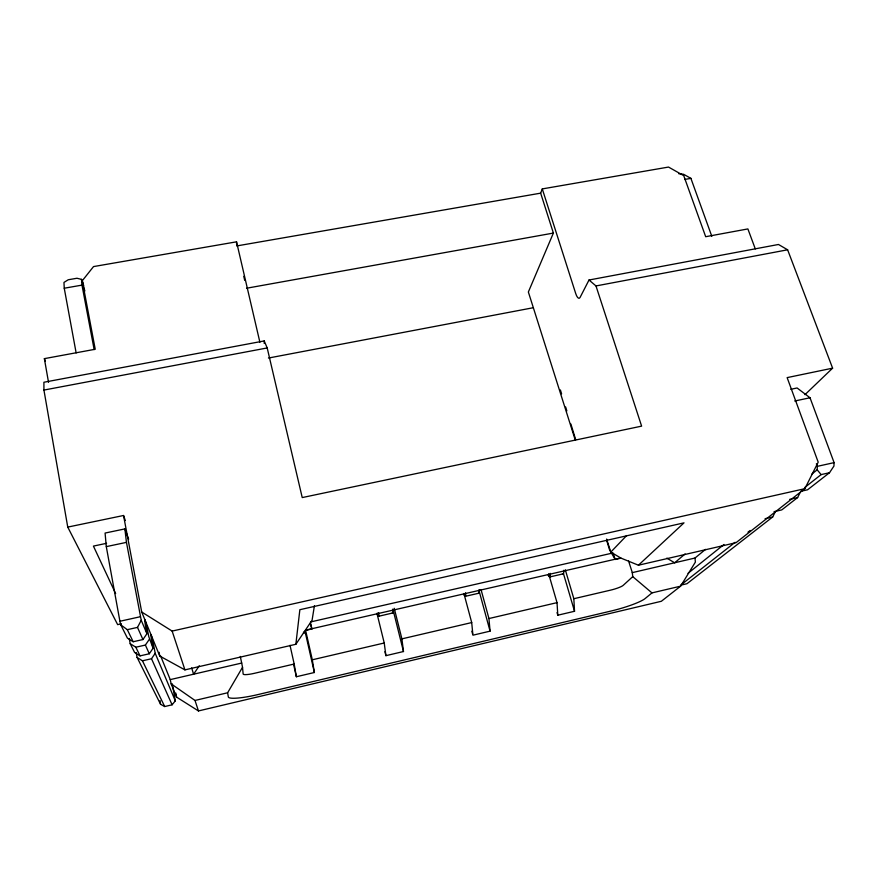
<?xml version="1.0" encoding="UTF-8"?>
<svg xmlns="http://www.w3.org/2000/svg" width="878" height="878" viewBox="0 0 878 878"><rect width="100%" height="100%" fill="white"/><g stroke="black" fill="none" stroke-linecap="round" stroke-linejoin="round"><path stroke-width="1.32" d="M790.815 389.283L797.092 387.977L810.021 397.767L834.1 462.629L833.935 466.075L829.501 472.726L821.139 474.592L817.177 469.807L817.319 466.35L816.375 463.803M755.299 248.891L747.88 228.928L705.682 236.709L683.742 175.655L668.531 167.061L542.286 188.913L575.716 293.537A8.681 2.766 80 0 0 580.073 297.444L589.006 280.016L595.986 285.943L641.62 426.137L302.23 497.574L267.197 347.951L264.223 340.927L43.9 382.248L43.933 390.062L67.749 527.096L123.535 515.496L141.709 612.01L159.752 656.031L184.929 669.881L295.853 644.287L299.859 609.705L684.017 522.849L638.427 565.212L620.987 558.123L610.781 552.108L606.632 539.037M314.434 605.677L312.085 620.197L295.853 644.287M575.156 439.691L528.358 292.001L553.381 233.076L540.661 193.16L542.286 188.913M638.427 565.212L736.016 542.692L804.852 488.684L818.197 462.157L787.138 377.617L832.607 368.167L787.621 249.802L778.479 244.479L589.006 280.016M774.045 511.665L781.749 509.909L797.619 497.552L800.11 492.602M735.149 542.275L680.593 585.209L686.98 583.705L772.684 516.977L775.098 512.225M120.769 624.851L127.299 629.669L137.506 627.386L141.226 620.296L126.454 542.374L124.885 528.907L105.086 533.056L106.293 546.632L119.913 621.262L120.769 624.851L127.409 638.119L133.171 641.741L142.938 639.546L146.922 633.729L146.385 630.92A14.52 0.637 78.8 0 1 144.958 619.846A14.52 0.637 78.8 0 1 148.777 636.594L153.057 648.249L149.293 653.77L140.052 655.877L134.586 652.431L130.196 643.673L129.681 640.896A14.564 0.845 78.9 0 0 129.22 638.438M705.539 549.354L694.992 558.035L695.387 562.085L680.615 586.164L651.97 592.902L645.132 598.544A28.853 4.225 -15.9 0 1 611.384 610.956L258.33 694.487A30.576 4.653 -13.6 0 1 228.324 696.891L227.621 692.775L242.526 667.28L241.691 663.055L170.244 679.616L160.663 656.031M199.251 665.743L193.599 674.271L191.678 667.884M136.156 652.453A13.828 0.757 78.9 0 1 136.595 654.779L137.089 657.424L142.445 660.805L151.51 658.741L155.197 653.309L154.704 650.675A13.785 0.571 78.8 0 0 151.115 634.882A13.785 0.571 78.8 0 0 152.552 645.56L153.057 648.249M130.196 643.673L135.838 647.218L145.397 645.056L149.293 639.36M48.531 382.358L44.372 358.641L95.23 349.257L82.269 280.751L93.529 266.583L236.533 241.823L259.888 342.244M137.089 657.424L160.575 704.31L164.702 706.549L172.088 704.804L175.315 700.853L172.264 683.896M610.781 552.108L626.672 535.547M804.961 394.672L832.607 368.167M628.538 560.888L632.292 572.566L632.753 576.637L651.97 592.902M632.753 576.637L623.182 585.374A10.777 1.712 -16 0 1 610.55 590.148L573.839 598.719L574.53 611.275L557.804 615.204L557.036 612.581M685.103 553.919L674.677 562.809L666.83 558.134M688.034 573.301L723.988 544.481M811.92 474.021L817.177 469.807M747.979 532.178L750.119 530.488M804.687 487.542L821.139 474.592M680.615 586.164L661.353 601.276L198.461 710.939L176.599 697.132L171.155 683.863L170.244 679.616M829.501 472.726L807.606 489.77L800.692 491.329M171.155 683.863L195.004 700.446L227.621 692.775M293.669 664.701L296.358 676.74L314.379 672.504L312.305 659.795L305.643 630.492M384.937 651.674L385.914 655.668L403.485 651.531L401.904 638.866L394.244 608.3M481.034 589.566L488.936 618.54L490.067 631.15L472.924 635.189L471.705 622.568L463.902 593.495M290.014 645.319L294.185 664.02L254.357 673.327A11.414 1.888 -13.4 0 1 243.14 674.019L242.526 667.28M312.305 659.795L384.235 642.992L377.079 613.876M401.904 638.866L471.705 622.568M488.936 618.54L557.025 602.648L548.651 573.828M632.204 572.654L694.992 558.035M305.588 630.163L618.88 558.375M305.555 630.404L311.899 628.955L310.461 622.743M606.731 540.639L609.551 549.804L615.182 559.451L620.987 558.123M377.31 612.998A6.047 0.757 77.6 0 0 378.725 616.246L392.817 612.965M465.428 596.294L479.092 593.166M549.946 576.901L563.281 573.839M310.966 621.854L612.965 552.953M765.089 518.7L772.684 516.977M141.709 612.01L172.143 631.084L804.852 488.684M789.684 499.352L797.619 497.552M119.913 621.262L140.414 616.707M817.319 466.35L834.1 462.629M121.438 623.808L117.652 624.642L67.749 527.096M106.578 543.317L93.419 546.094L115.644 593.561M106.293 546.632L126.454 542.374M794.722 401.005L810.021 397.767M268.438 358.048L533.264 307.728M43.933 390.062L267.197 347.951M595.986 285.943L787.621 249.802M246.542 288.236L553.381 233.076M64.248 288.225L81.983 285.12L81.489 279.369L76.979 278.249L68.243 279.764L63.962 282.431L64.248 288.225L76.145 352.923M684.675 179.452L690.898 178.366L711.806 236.292M540.661 193.16L236.709 245.939L236.533 241.823M678.738 173.723L683.6 174.283L690.898 178.366M127.299 629.669L133.171 641.741M135.838 647.218L140.052 655.877M142.445 660.805L164.702 706.549M137.506 627.386L142.938 639.546M145.397 645.056L149.293 653.77M151.51 658.741L172.088 704.804M141.226 620.296L146.922 633.729M155.197 653.309L175.315 700.853M44.372 358.641L45.382 361.165M124.885 528.907L128.638 539.202M123.535 515.496L125.313 520.511M303.481 632.314L304.007 633.345L303.975 632.215M172.143 631.084L184.929 669.881M195.004 700.446L198.461 710.939M613.327 553.601L615.182 559.451M560.394 389.942L561.602 393.871M565.63 406.975L566.837 410.904M570.876 424.008L575.705 439.735M565.3 569.767L573.839 598.719M563.347 573.257L574.53 611.275M310.505 624.203L311.899 628.955M81.489 279.369L84.859 291.002M82.269 280.751L83.75 285.844M478.938 590.301L490.067 631.15M471.859 631.216L472.562 633.861M392.894 609.123L403.485 651.531M243.777 276.34L244.699 280.312M304.984 631.172L314.379 672.504M240.298 656.448L241.691 663.055M175.819 693.104L176.599 697.132M81.983 285.12L94.165 349.598M294.185 664.02L296.358 676.74M159.159 652.31L159.752 656.031M384.235 642.992L385.914 655.668M160.081 700.622L160.575 704.31M557.025 602.648L557.804 615.204M264.223 340.927L264.223 343.463M479.234 589.665A5.97 1.196 77 0 1 478.795 593.221M465.538 592.804A5.981 1.13 77.1 0 1 463.957 594.45M550.308 573.389A5.905 1.493 76.5 0 1 548.157 575.145M563.687 570.327A5.894 1.547 76.4 0 1 562.447 573.641M392.696 609.486A6.036 0.812 77.5 0 1 392.334 612.679M378.648 612.701A6.047 0.757 77.6 0 1 378.725 616.246"/></g></svg>
